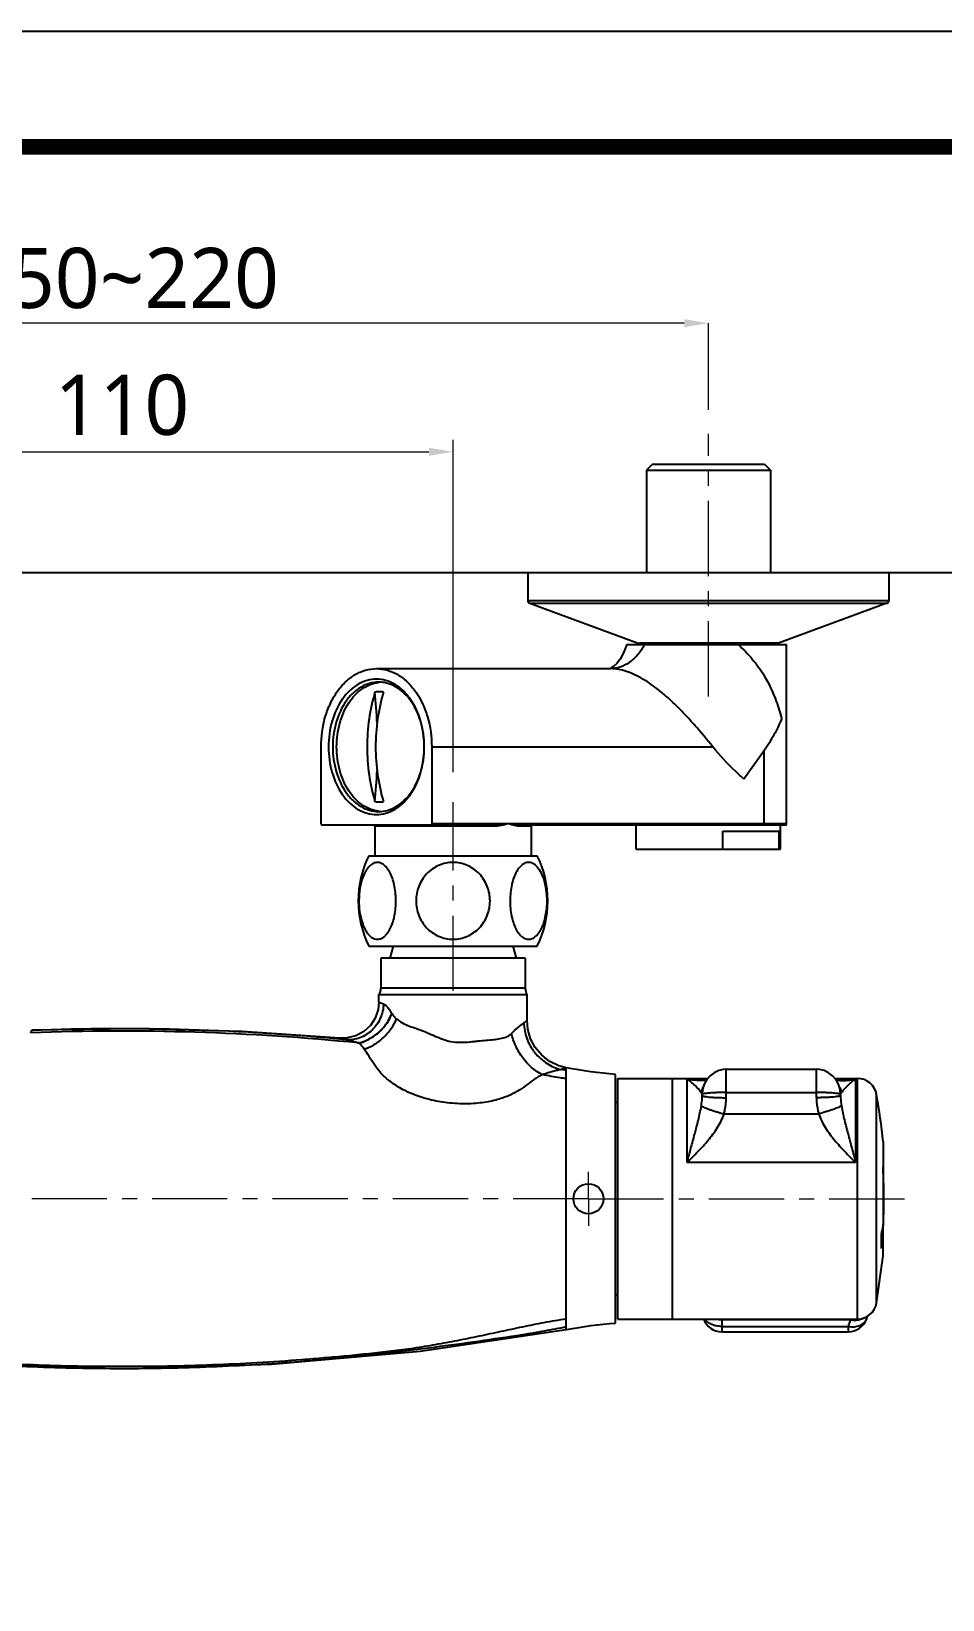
# Model space of a CAD drawing. Extents: x 0 to 1128, y 0 to 827.
# Drawn here: x 245.9 to 397.3, y 566.2 to 826.8 of the extents above; entities that cross this region are included whole.
import ezdxf

# ---------------------------------------------------------------- set-up
doc = ezdxf.new("R2010")
doc.units = 0
doc.header["$LTSCALE"] = 10
doc.header["$MEASUREMENT"] = 0
doc.header["$PDMODE"] = 3
doc.header["$PDSIZE"] = -10
doc.linetypes.add('CENTER', pattern=[2, 1.25, -0.25, 0.25, -0.25])
doc.layers.get('0').update_dxf_attribs({"linetype": 'CONTINUOUS'})
doc.layers.get('DEFPOINTS').update_dxf_attribs({"linetype": 'CONTINUOUS'})
doc.layers.add('DEF_LAYER_ASSEM_MEMBER', color=7, linetype='CONTINUOUS')
doc.layers.add('MEMBER', color=7, linetype='CONTINUOUS')
doc.styles.add('Daelim Dimension', font='')
doc.styles.get('Daelim Dimension').set_extended_font_data('NanumGothic')
doc.dimstyles.new('DEFAULT', dxfattribs={"dimscale": 2, "dimtxt": 2, "dimasz": 2, "dimexe": 0, "dimexo": 2, "dimgap": 1, "dimtad": 1, "dimdec": 1, "dimzin": 9, "dimdsep": 46, "dimtxsty": 'Daelim Dimension', "dimcen": 0.5, "dimclrd": 252, "dimclre": 252, "dimclrt": 3, "dimadec": 1, "dimazin": 0, "dimtfac": 1, "dimtdec": 1, "dimtix": 1, "dimtmove": 0, "dimatfit": 3, "dimfxl": 1, "dimtolj": 1, "dimtzin": 1, "dimlwd": 9, "dimlwe": 9, "dimarcsym": 0})

# ---------------------------------------------------------------- blocks, each defined once
blk = doc.blocks.new('*D0')
at = {"color": 5, "lineweight": 9, "ltscale": 0.5, "transparency": 16777216}
for p, q in [((163.52, 763.89), (163.52, 778.31)), ((354.38, 778.31), (167.52, 778.31)), ((358.38, 763.89), (358.38, 778.31))]:
    blk.add_line(p, q, dxfattribs=at)
at = {"color": 5, "ltscale": 0.5, "transparency": 16777216}
for points in [[(167.52, 778.97), (167.52, 777.64), (163.52, 778.31)], [(354.38, 778.97), (354.38, 777.64), (358.38, 778.31)]]:
    blk.add_solid(points, dxfattribs=at)
at = {"layer": 'DEFPOINTS', "color": 0, "ltscale": 0.5, "transparency": 16777216}
for p in [(163.52, 778.31), (163.52, 759.89), (358.38, 759.89)]:
    blk.add_point(p, dxfattribs=at)
at = {"color": 7, "ltscale": 0.5, "transparency": 16777216, "insert": (260.95, 785.75), "char_height": 10, "attachment_point": 5, "style": 'Daelim Dimension'}
blk.add_mtext('\\A1;150~220', dxfattribs=at)
blk = doc.blocks.new('*D1')
at = {"color": 5, "lineweight": 9, "ltscale": 0.5, "transparency": 16777216}
for p, q in [((205.95, 703.69), (205.95, 758.93)), ((315.95, 703.69), (315.95, 758.93)), ((209.95, 756.93), (311.95, 756.93))]:
    blk.add_line(p, q, dxfattribs=at)
at = {"color": 5, "ltscale": 0.5, "transparency": 16777216}
for points in [[(209.95, 757.59), (209.95, 756.26), (205.95, 756.93)], [(311.95, 757.59), (311.95, 756.26), (315.95, 756.93)]]:
    blk.add_solid(points, dxfattribs=at)
at = {"layer": 'DEFPOINTS', "color": 0, "ltscale": 0.5, "transparency": 16777216}
for p in [(315.95, 756.93), (205.95, 699.69), (315.95, 699.69)]:
    blk.add_point(p, dxfattribs=at)
at = {"color": 7, "ltscale": 0.5, "transparency": 16777216, "insert": (260.95, 769.74), "char_height": 10, "attachment_point": 2, "style": 'Daelim Dimension'}
blk.add_mtext('\\A1;110', dxfattribs=at)

msp = doc.modelspace()

# ---------------------------------------------------------------- linework, layer by layer
at = {"ltscale": 0.5}
msp.add_line((91.03, 736.89), (806.11, 736.89), dxfattribs=at)
msp.add_lwpolyline([(0, 0), (1128.4, 0), (1128.4, 826.8), (0, 826.8)], close=True, dxfattribs=at)
at = {"color": 5, "linetype": 'ByBlock', "lineweight": 200, "const_width": 2.6}
msp.add_lwpolyline([(18.14, 35.4), (1110.14, 35.4), (1110.14, 807.6), (18.14, 807.6)], close=True, dxfattribs=at)
at = {"layer": 'DEF_LAYER_ASSEM_MEMBER', "color": 1, "linetype": 'CENTER', "lineweight": 5}
for p, q in [((358.38, 716.28), (358.38, 759.89)), ((315.95, 667.33), (315.95, 698.69)), ((338.45, 632.79), (338.45, 637.29)), ((338.45, 632.79), (124.21, 632.79)), ((338.45, 632.79), (390.99, 632.79)), ((338.45, 632.79), (338.45, 628.29))]:
    msp.add_line(p, q, dxfattribs=at)
at = {"layer": 'DEF_LAYER_ASSEM_MEMBER', "color": 7, "linetype": 'Continuous'}
for p, q in [((349.08, 754.89), (348.08, 753.89)), ((348.08, 753.89), (368.68, 753.89)), ((348.08, 753.89), (348.08, 736.89)), ((349.08, 754.89), (367.68, 754.89)), ((367.68, 754.89), (368.68, 753.89)), ((368.68, 753.89), (368.68, 736.89)), ((328.38, 736.89), (388.38, 736.89)), ((328.38, 736.89), (328.38, 732.24)), ((388.38, 736.89), (388.38, 732.24)), ((328.7, 731.77), (346.7, 725.14)), ((388.05, 731.77), (370.05, 725.14)), ((344.85, 724.89), (371.38, 724.89)), ((346.7, 725.14), (346.88, 725.11)), ((369.83, 725.11), (346.92, 725.11)), ((348.08, 725.11), (348.08, 724.89)), ((368.68, 725.11), (368.68, 724.89)), ((370.05, 725.14), (369.88, 725.11)), ((371.38, 695.09), (371.38, 724.89)), ((303.22, 720.89), (342.11, 720.89)), ((342.19, 720.96), (342.12, 720.93)), ((294.03, 695.09), (294.03, 707.89)), ((312.41, 707.89), (312.41, 695.09)), ((322.72, 694.89), (294.17, 694.89)), ((302.95, 694.69), (302.95, 689.79)), ((371.18, 694.89), (327.28, 694.89)), ((328.95, 694.69), (328.95, 689.79)), ((346.38, 690.89), (346.38, 694.89)), ((360.76, 693.89), (370.14, 693.89)), ((360.76, 690.89), (360.76, 693.89)), ((370.14, 690.89), (370.14, 693.89)), ((370.38, 690.89), (370.38, 694.89)), ((346.38, 690.89), (370.38, 690.89)), ((305.99, 674.79), (305.45, 672.79)), ((325.91, 674.79), (326.45, 672.79)), ((361.35, 654.3), (376.35, 654.3)), ((343.35, 652.79), (358.3, 652.79)), ((343.35, 612.79), (343.35, 652.79)), ((352.35, 652.79), (352.35, 612.79)), ((357.4, 652.44), (357.39, 652.44)), ((379.4, 652.79), (383.14, 652.79)), ((380.3, 652.44), (380.3, 652.44)), ((357.35, 649.98), (357.35, 650.12)), ((380.35, 650.12), (380.35, 649.98)), ((387.4, 642.29), (387.4, 628.27)), ((387.17, 625.89), (387.4, 625.89)), ((387.4, 623.29), (387.4, 627.48)), ((386.34, 615.48), (387.4, 623.29)), ((343.35, 612.79), (383.14, 612.79)), ((360.6, 610.7), (381.64, 610.7))]:
    msp.add_line(p, q, dxfattribs=at)
at = {"layer": 'DEF_LAYER_ASSEM_MEMBER', "color": 9, "linetype": 'Continuous'}
for p, q in [((328.38, 732.24), (388.38, 732.24)), ((328.7, 731.77), (388.05, 731.77)), ((346.7, 725.14), (370.05, 725.14)), ((342.13, 720.89), (342.11, 720.89)), ((312.41, 707.89), (359.13, 707.89)), ((367.57, 707.19), (364.28, 702.54)), ((367.57, 707.19), (367.57, 695.09)), ((322.62, 694.69), (302.95, 694.69)), ((371.38, 695.09), (312.41, 695.09)), ((328.95, 694.69), (327.11, 694.69)), ((361.35, 649.58), (361.35, 654.3)), ((376.35, 649.58), (376.35, 654.3)), ((354.85, 652.62), (358.14, 652.62)), ((354.85, 638.84), (354.85, 652.62)), ((379.55, 652.62), (382.85, 652.62)), ((382.85, 652.62), (382.85, 638.84)), ((383.14, 612.79), (383.14, 652.79)), ((361.35, 650.45), (376.35, 650.45)), ((386.34, 615.48), (386.34, 650.11)), ((360.98, 646.89), (376.72, 646.89)), ((382.85, 638.84), (354.85, 638.84)), ((360.6, 612.79), (360.6, 610.7)), ((382.02, 612.66), (360.6, 612.66)), ((384.69, 612.83), (384.69, 612.83)), ((360.6, 611.57), (381.64, 611.57)), ((381.64, 610.7), (381.64, 611.57))]:
    msp.add_line(p, q, dxfattribs=at)
at = {"layer": 'DEF_LAYER_ASSEM_MEMBER', "color": 7, "linetype": 'Continuous'}
for points in [[(344.85, 724.89), (344.29, 723.49), (343.72, 722.49), (343.16, 721.75), (342.62, 721.24), (342.19, 720.96)], [(361.35, 654.3), (360.86, 654.26), (360.11, 654.09), (359.35, 653.74), (358.68, 653.24), (358.12, 652.59), (357.69, 651.82), (357.43, 650.95), (357.35, 650.11)], [(380.35, 650.11), (380.27, 650.94), (380.01, 651.81), (379.59, 652.58), (379.03, 653.23), (378.36, 653.74), (377.61, 654.09), (376.86, 654.26), (376.35, 654.3)], [(358.05, 652.47), (358.03, 652.47), (357.54, 652.44), (357.39, 652.44)], [(380.31, 652.44), (380.15, 652.44), (379.67, 652.47), (379.65, 652.47)]]:
    msp.add_lwpolyline(points, dxfattribs=at)
for centre, radius, start, end in [((328.88, 732.24), 0.5, 180, 249.7751), ((387.88, 732.24), 0.5, 290.2249, 0), ((303.68, 711), 6.04, 89.9914, 96.6735), ((212.79, 707.92), 90.64, 2.4581, 5.7494), ((304.22, 713.24), 5.4, 92.9408, 96.6241), ((303.68, 710.82), 6.22, 83.4231, 89.9894), ((213, 707.86), 90.43, 354.2468, 357.5458), ((303.68, 704.79), 6.04, 263.3265, 270.0086), ((303.68, 705.01), 6.26, 270.0328, 276.5547), ((304.22, 702.55), 5.4, 263.3759, 267.0592), ((302.75, 694.69), 0.2, 0, 90), ((329.15, 694.69), 0.2, 90, 180), ((371.18, 695.09), 0.2, 270, 0), ((383.14, 649.54), 3.25, 9.9697, 90), ((287.85, 632.79), 100, 5.4513, 9.9697), ((349.78, 634.1), 38.07, 349.0941, 351.1996), ((320.87, 625.71), 66.3, 358.9715, 1.0285), ((349.78, 631.72), 38.07, 349.0941, 351.1996), ((383.14, 616.04), 3.25, 270, 350.0305), ((360.6, 613.95), 3.25, 200.9959, 269.9986), ((381.64, 613.95), 3.25, 269.9999, 339.835), ((335.35, 630.93), 52.55, 339.8574, 340.417)]:
    msp.add_arc(centre, radius, start, end, dxfattribs=at)
at = {"layer": 'DEF_LAYER_ASSEM_MEMBER', "color": 9, "linetype": 'Continuous'}
for centre, radius, start, end in [((335.52, 628.49), 49.12, 339.8561, 341.2055), ((397.17, 604.16), 17.37, 150.161, 150.692)]:
    msp.add_arc(centre, radius, start, end, dxfattribs=at)
for points, start_tangent, end_tangent in [([(347.77, 724.89), (346.65, 723.22), (345.28, 721.95), (343.75, 721.16), (342.13, 720.89)], (-0.469106, -0.883142), (-0.999996, -0.002867)), ([(363.34, 724.89), (365.68, 722.47), (367.57, 719.83)], (0.746378, -0.665522), (0.524802, -0.851224)), ([(359.13, 707.89), (356.17, 711.41), (354.46, 713.29), (352.47, 715.29), (350.14, 717.32), (347.51, 719.15), (346.13, 719.88), (344.75, 720.43), (342.11, 720.89)], (-0.632964, 0.774181), (-1, 0.000009)), ([(367.57, 719.83), (369.67, 715.44), (370.54, 712.54)], (0.522184, -0.852833), (0.232867, -0.972509)), ([(370.54, 712.54), (369.28, 709.9), (367.57, 707.19)], (-0.361365, -0.932424), (-0.576513, -0.817088)), ([(364.28, 702.54), (362.94, 703.77), (359.13, 707.89)], (-0.753235, 0.657751), (-0.631855, 0.775087)), ([(325.14, 695.09), (323.95, 694.83), (323.3, 694.73), (322.62, 694.69)], (-0.970145, -0.242526), (-1, 0.000028)), ([(322.72, 694.89), (322.65, 694.84), (322.63, 694.77), (322.62, 694.69)], (-1, 0), (0, -1)), ([(325.14, 695.09), (323.97, 694.96), (322.72, 694.89)], (-0.992508, -0.122178), (-1, 0.000008)), ([(327.28, 694.89), (326.77, 694.91), (326.25, 694.96), (325.14, 695.09)], (-1, -0.000005), (-0.992509, 0.12217)), ([(327.11, 694.69), (326.67, 694.73), (326.2, 694.83), (325.14, 695.09)], (-1, -0.000022), (-0.970149, 0.242509)), ([(327.28, 694.89), (327.16, 694.84), (327.11, 694.69)], (-1, 0), (0, -1)), ([(367.43, 694.89), (367.48, 694.91), (367.53, 694.95), (367.56, 695.02), (367.57, 695.09)], (1, 0), (0, 1)), ([(357.39, 652.44), (356.14, 652.49), (354.85, 652.62)], (-1, -0.000221), (-0.991176, 0.132552)), ([(357.21, 650.43), (356.98, 650.72), (356.72, 651.03), (356.12, 651.66), (355.49, 652.21), (354.85, 652.62)], (-0.596334, 0.802736), (-0.886268, 0.463172)), ([(380.3, 652.44), (381.56, 652.49), (382.85, 652.62)], (1, -0.000222), (0.991178, 0.132537)), ([(380.49, 650.43), (380.72, 650.72), (380.98, 651.03), (381.58, 651.66), (382.21, 652.21), (382.85, 652.62)], (0.596174, 0.802856), (0.886271, 0.463168)), ([(357.21, 650.43), (357.27, 650.67), (357.54, 651.34)], (0.212931, 0.977067), (0.466173, 0.884694)), ([(357.33, 650.19), (357.31, 650.25), (357.21, 650.43)], (-0.266361, 0.963873), (-0.596451, 0.80265)), ([(357.21, 648.24), (357.34, 649.54), (357.35, 649.98)], (0.154252, 0.988032), (0.000005, 1)), ([(357.35, 650.08), (357.35, 650.11), (357.33, 650.19)], (-0.000022, 1), (-0.266361, 0.963873)), ([(357.43, 650.18), (357.39, 650.16), (357.36, 650.14), (357.35, 650.12)], (-0.930317, -0.366756), (-0.006877, -0.999976)), ([(357.35, 649.98), (357.37, 649.94), (357.39, 649.92), (357.43, 649.9), (357.52, 649.86), (357.65, 649.83), (357.82, 649.79), (358.02, 649.76), (358.52, 649.7), (359.13, 649.65), (359.82, 649.61), (360.57, 649.59), (361.35, 649.58)], (0, -1), (1, 0)), ([(361.35, 650.45), (359.99, 650.43), (359.37, 650.4), (358.8, 650.37), (358.31, 650.33), (357.91, 650.28), (357.61, 650.23), (357.43, 650.18)], (-1, -0.000027), (-0.930317, -0.366756)), ([(360.98, 646.89), (361.14, 647.55), (361.35, 649.58)], (0.267942, 0.963435), (0.000009, 1)), ([(380.27, 650.18), (380.08, 650.23), (379.79, 650.28), (379.39, 650.33), (378.9, 650.37), (378.33, 650.4), (377.71, 650.43), (376.35, 650.45)], (-0.930494, 0.366307), (-1, 0.000027)), ([(380.35, 649.98), (380.33, 649.94), (380.31, 649.92), (380.27, 649.9), (380.18, 649.86), (380.04, 649.83), (379.88, 649.79), (379.68, 649.76), (379.18, 649.7), (378.57, 649.65), (377.88, 649.61), (377.13, 649.59), (376.35, 649.58)], (0, -1), (-1, 0)), ([(376.35, 649.58), (376.37, 648.9), (376.72, 646.89)], (0.000009, -1), (0.267942, -0.963435)), ([(380.16, 651.34), (380.27, 651.12), (380.49, 650.43)], (0.466182, -0.884689), (0.212931, -0.977067)), ([(380.35, 650.12), (380.34, 650.13), (380.32, 650.16), (380.27, 650.18)], (0.000173, 1), (-0.930494, 0.366307)), ([(380.35, 650.08), (380.35, 650.11), (380.37, 650.2)], (0, 1), (0.285519, 0.958373)), ([(380.35, 649.98), (380.36, 649.54), (380.49, 648.24)], (0.000002, -1), (0.154252, -0.988032)), ([(380.37, 650.2), (380.39, 650.27)], (0.285519, 0.958373), (0.407257, 0.913314)), ([(380.39, 650.27), (380.41, 650.31), (380.49, 650.43)], (0.407257, 0.913314), (0.596503, 0.802611)), ([(354.85, 638.84), (355.49, 641.23), (356.12, 643.57), (356.72, 645.89), (356.98, 647.06), (357.21, 648.24)], (0.256344, 0.966586), (0.154226, 0.988036)), ([(354.85, 638.84), (356.64, 640.62), (358.35, 642.51), (359.86, 644.58), (360.98, 646.89)], (0.719643, 0.694344), (0.316443, 0.948612)), ([(357.21, 648.24), (357.4, 648.13), (357.69, 647.98), (358.08, 647.82), (358.55, 647.64), (359.09, 647.46), (359.69, 647.27), (360.98, 646.89)], (0.795859, -0.605482), (0.964129, -0.265434)), ([(380.49, 648.24), (380.3, 648.13), (380.01, 647.98), (379.62, 647.82), (379.15, 647.64), (378.61, 647.46), (378.01, 647.27), (376.72, 646.89)], (-0.795855, -0.605487), (-0.964129, -0.265432)), ([(376.72, 646.89), (377.84, 644.58), (379.35, 642.51), (381.06, 640.62), (382.85, 638.84)], (0.316443, -0.948611), (0.719645, -0.694342)), ([(380.49, 648.24), (380.72, 647.06), (380.98, 645.89), (381.58, 643.57), (382.21, 641.23), (382.85, 638.84)], (0.154226, -0.988036), (0.256344, -0.966586)), ([(360.6, 611.57), (359.75, 611.65), (358.95, 611.9), (358.28, 612.29), (357.76, 612.79)], (-1, 0), (-0.605697, 0.795695)), ([(360.6, 612.66), (360.34, 612.67), (359.58, 612.78)], (-1, 0), (-0.972222, 0.234061)), ([(381.64, 611.57), (382.66, 611.53), (383.57, 611.74), (384.27, 612.19), (384.52, 612.49), (384.69, 612.83)], (0.985862, -0.167559), (0.345112, 0.938561)), ([(382.02, 612.66), (382.32, 612.63), (383.17, 612.64)], (0.987795, -0.15576), (0.991247, 0.132023)), ([(383.17, 612.64), (383.47, 612.7), (384.28, 613.02)], (0.991247, 0.132023), (0.855876, 0.517182))]:
    msp.add_spline(points, degree=3, dxfattribs=dict(at, start_tangent=start_tangent, end_tangent=end_tangent))
at = {"layer": 'DEF_LAYER_ASSEM_MEMBER', "color": 7, "linetype": 'Continuous'}
for points, start_tangent, end_tangent in [([(294.03, 707.89), (294.73, 712.87), (295.58, 715.12), (296.72, 717.09), (298.11, 718.7), (299.7, 719.9), (301.43, 720.64), (303.22, 720.89)], (0, 1), (1, 0)), ([(303.22, 720.89), (305.01, 720.64), (306.74, 719.9), (308.33, 718.7), (309.72, 717.09), (310.86, 715.12), (311.71, 712.87), (312.41, 707.89)], (1, 0), (0, -1)), ([(303.22, 719.14), (301.67, 718.93), (300.18, 718.29), (298.8, 717.25), (297.6, 715.85), (295.87, 712.2), (295.27, 707.89), (295.87, 703.59), (297.6, 699.94), (298.8, 698.54), (300.18, 697.5), (301.67, 696.86), (303.22, 696.64)], (-1, 0), (1, 0)), ([(303.58, 718.64), (302.09, 718.44), (300.67, 717.83), (299.35, 716.83), (298.2, 715.5), (296.55, 712.01), (295.97, 707.89), (296.55, 703.78), (298.2, 700.29), (299.35, 698.96), (300.67, 697.96), (302.09, 697.35), (303.58, 697.14)], (-1, 0), (1, 0)), ([(303.59, 697.18), (302.2, 697.53), (300.88, 698.23), (299.67, 699.27), (298.62, 700.61), (297.13, 703.98), (296.61, 707.89), (297.13, 711.8), (298.62, 715.18), (299.67, 716.52), (300.88, 717.56), (302.2, 718.26), (303.59, 718.61)], (-0.993332, 0.115286), (0.993332, 0.115286)), ([(302.98, 717), (302.01, 712.54), (301.68, 707.89), (302.01, 703.25), (302.98, 698.79)], (-0.28505, -0.958513), (0.28505, -0.958513)), ([(304.39, 717), (303.42, 712.54), (303.09, 707.89), (303.42, 703.25), (304.39, 698.79)], (-0.28505, -0.958513), (0.28505, -0.958513)), ([(303.22, 696.64), (304.77, 696.86), (306.27, 697.5), (307.64, 698.54), (308.85, 699.94), (310.57, 703.59), (311.18, 707.89), (310.57, 712.2), (308.85, 715.85), (307.64, 717.25), (306.27, 718.29), (304.77, 718.93), (303.22, 719.14)], (1, 0), (-1, 0)), ([(305.3, 718.36), (304.87, 718.49), (303.58, 718.64)], (-0.949719, 0.313103), (-1, 0)), ([(305.3, 697.42), (306.51, 697.98), (307.64, 698.81), (308.66, 699.9), (309.53, 701.21), (310.75, 704.36), (311.18, 707.89), (310.75, 711.43), (309.53, 714.58), (308.66, 715.89), (307.64, 716.98), (306.51, 717.81), (305.3, 718.36)], (0.949719, 0.313103), (-0.949719, 0.313103)), ([(303.58, 697.14), (304.01, 697.16), (305.3, 697.42)], (1, 0), (0.949719, 0.313103)), ([(294.03, 695.09), (294.04, 695.02), (294.07, 694.95), (294.12, 694.91), (294.17, 694.89)], (0, -1), (1, 0)), ([(312.27, 694.89), (312.33, 694.91), (312.37, 694.95), (312.4, 695.02), (312.41, 695.09)], (1, 0), (0, 1))]:
    msp.add_spline(points, degree=3, dxfattribs=dict(at, start_tangent=start_tangent, end_tangent=end_tangent))
at = {"layer": 'MEMBER', "color": 7, "linetype": 'Continuous'}
for p, q in [((301.95, 689.79), (329.95, 689.79)), ((301.95, 674.79), (329.95, 674.79)), ((327.95, 672.79), (303.95, 672.79)), ((303.95, 672.79), (303.95, 667.79)), ((327.95, 672.79), (327.95, 667.79)), ((303.65, 666.74), (328.25, 666.74)), ((303.65, 665.47), (303.65, 666.74)), ((328.25, 662.4), (328.25, 666.74)), ((297.14, 659.49), (280.9, 660.57)), ((342.95, 612.14), (342.95, 653.45)), ((343.35, 648.79), (342.95, 648.79)), ((343.35, 616.79), (342.95, 616.79)), ((334.75, 611.05), (334.82, 611.06)), ((236.15, 605.27), (260.88, 604.54)), ((260.88, 604.54), (285.77, 605.28))]:
    msp.add_line(p, q, dxfattribs=at)
at = {"layer": 'MEMBER', "color": 9, "linetype": 'Continuous'}
for p, q in [((327.95, 667.79), (303.95, 667.79)), ((303.65, 665.47), (304.42, 665.17)), ((298.2, 659.21), (297.13, 659.49)), ((334.75, 654.49), (334.75, 654.54)), ((334.75, 654.11), (334.75, 654.49)), ((334.75, 612.84), (334.75, 654.1)), ((334.75, 611.48), (334.75, 612.84)), ((334.75, 611.05), (334.75, 611.48))]:
    msp.add_line(p, q, dxfattribs=at)
at = {"layer": 'MEMBER', "color": 7, "linetype": 'Continuous'}
for points in [[(303.65, 665.47), (303.52, 664.23), (303.04, 662.82), (302.22, 661.58), (301.12, 660.57), (299.8, 659.87), (298.36, 659.51), (297.13, 659.49)], [(334.75, 654.54), (333.51, 654.88), (332.01, 655.61), (330.7, 656.64), (329.62, 657.92), (328.84, 659.39), (328.37, 660.99), (328.25, 662.4)], [(280.9, 660.57), (263.3, 661.04), (245.98, 660.78)], [(285.77, 605.28), (310.5, 607.46), (334.75, 611.05)]]:
    msp.add_lwpolyline(points, dxfattribs=at)
msp.add_circle((338.45, 632.79), 2.5, dxfattribs=at)
for centre, radius, start, end in [((317.15, 682.29), 16.95, 153.732, 206.268), ((314.75, 682.29), 16.95, 333.732, 26.268), ((301.95, 667.79), 2, 328.2117, 0), ((329.95, 667.79), 2, 180, 211.7883), ((245.27, 680.68), 19.92, 271.7793, 272.0326), ((260.92, 281.35), 379.69, 84.365, 92.2574), ((260.95, 279.35), 381.7, 89.6245, 90.6614), ((287.55, 632.79), 100, 356.047, 3.046)]:
    msp.add_arc(centre, radius, start, end, dxfattribs=at)
at = {"layer": 'MEMBER', "color": 9, "linetype": 'Continuous'}
for centre, radius, start, end in [((320.92, 672.13), 12.18, 303.8499, 306.978), ((260.95, 266.56), 394.09, 84.2692, 92.2051), ((312.87, 547.27), 109.05, 78.4279, 78.8788)]:
    msp.add_arc(centre, radius, start, end, dxfattribs=at)
at = {"layer": 'MEMBER', "color": 7, "linetype": 'Continuous'}
for points, start_tangent, end_tangent in [([(305.4, 677.46), (305.84, 678.42), (306.17, 679.55), (306.38, 680.78), (306.46, 682.08), (306.42, 683.38), (306.25, 684.64), (305.96, 685.81), (305.55, 686.83), (305.05, 687.67), (304.47, 688.27), (303.84, 688.61), (303.52, 688.68), (303.19, 688.67), (302.87, 688.59), (302.55, 688.44), (301.95, 687.93), (301.41, 687.18), (300.97, 686.23)], (0.487809, 0.87295), (-0.352435, -0.935836)), ([(315.95, 688.68), (314.73, 688.55), (313.56, 688.18), (312.49, 687.57), (311.56, 686.77), (310.81, 685.79), (310.25, 684.7), (309.8, 682.29), (310.25, 679.89), (310.81, 678.79), (311.56, 677.82), (312.49, 677.02), (313.56, 676.41), (314.73, 676.03), (315.95, 675.91)], (-1, 0), (1, 0)), ([(315.95, 675.91), (317.17, 676.03), (318.34, 676.41), (319.41, 677.02), (320.34, 677.82), (321.09, 678.79), (321.65, 679.89), (322.1, 682.29), (321.65, 684.7), (321.09, 685.79), (320.34, 686.77), (319.41, 687.57), (318.34, 688.18), (317.17, 688.55), (315.95, 688.68)], (1, 0), (-1, 0)), ([(331.54, 683.37), (331.31, 684.93), (330.89, 686.33), (330.31, 687.47), (329.96, 687.92), (329.6, 688.27), (329.21, 688.51), (328.8, 688.65), (328.4, 688.68), (327.99, 688.59), (327.6, 688.39), (327.22, 688.09), (326.54, 687.19)], (-0.082152, 0.99662), (-0.499056, -0.86657)), ([(300.97, 686.23), (300.49, 684.39), (300.32, 682.34)], (-0.352435, -0.935836), (-0.003669, -0.999993)), ([(326.54, 687.19), (326.07, 686.19), (325.72, 685.01), (325.51, 683.71), (325.43, 682.34)], (-0.499056, -0.86657), (-0.003669, -0.999993)), ([(325.43, 682.34), (325.49, 681.05), (325.68, 679.8), (325.98, 678.66), (326.4, 677.65), (326.9, 676.85), (327.49, 676.27), (328.12, 675.96), (328.44, 675.91), (328.76, 675.93), (329.4, 676.18), (330, 676.71), (330.52, 677.47), (330.96, 678.43), (331.28, 679.56), (331.49, 680.78), (331.58, 682.07), (331.54, 683.37)], (-0.003669, -0.999993), (-0.082152, 0.99662)), ([(300.32, 682.34), (300.43, 680.58), (300.78, 678.94), (301.33, 677.55), (301.68, 676.99), (302.06, 676.53), (302.48, 676.2), (302.91, 675.99), (303.36, 675.91), (303.8, 675.96), (304.24, 676.15), (304.66, 676.47), (305.04, 676.91), (305.4, 677.46)], (-0.003669, -0.999993), (0.487809, 0.87295)), ([(301.24, 658.96), (302.71, 659.74), (304.63, 661.51), (305.8, 663.57)], (0.929108, 0.369807), (0.338106, 0.941108)), ([(245.79, 660.36), (245.85, 660.49), (245.96, 660.73)], (0.419535, 0.907739), (0.406317, 0.913732)), ([(245.96, 660.73), (245.96, 660.74), (245.97, 660.75)], (0.406317, 0.913732), (0.816754, 0.576986)), ([(245.97, 660.75), (245.98, 660.77), (245.99, 660.77), (245.98, 660.78)], (0.787697, 0.616063), (-0.979419, 0.201838)), ([(342.95, 653.45), (334.75, 654.54)], (-0.997158, 0.075338), (-0.984577, 0.174951)), ([(334.75, 611.48), (331.11, 610.79), (327.47, 610.18), (320.18, 609.09), (312.83, 608.09), (309.15, 607.62), (305.46, 607.17), (301.76, 606.75), (298.06, 606.37), (290.65, 605.71), (283.23, 605.2), (275.8, 604.83), (260.93, 604.54), (246.06, 604.84), (231.21, 605.71), (216.4, 607.18)], (-0.979652, -0.200703), (-0.992964, 0.118416)), ([(334.82, 611.06), (342.95, 612.14)], (0.984673, 0.174411), (0.997158, 0.075338))]:
    msp.add_spline(points, degree=3, dxfattribs=dict(at, start_tangent=start_tangent, end_tangent=end_tangent))
at = {"layer": 'MEMBER', "color": 9, "linetype": 'Continuous'}
for points, start_tangent, end_tangent in [([(304.42, 665.17), (303.87, 662.79), (302.49, 660.8), (301.54, 660.06), (300.49, 659.54), (299.36, 659.25), (298.2, 659.21)], (-0.03232, -0.999478), (-0.997198, 0.07481)), ([(305.78, 663.61), (305.42, 664.16), (305.07, 664.62), (304.73, 664.97), (304.42, 665.17)], (-0.516286, 0.856416), (-0.929073, 0.369895)), ([(300.3, 658.68), (301.98, 659.33), (303.63, 660.49), (304.96, 662.01), (305.78, 663.61)], (0.972726, 0.231959), (0.332232, 0.943198)), ([(301.21, 657.64), (302.81, 658.39), (304.38, 659.59), (305.69, 661.09), (306.57, 662.67)], (0.948478, 0.316843), (0.389652, 0.920962)), ([(305.78, 663.61), (305.8, 663.57)], (0.516273, -0.856424), (0.440063, -0.897967)), ([(305.8, 663.57), (306.15, 663.08), (306.35, 662.86), (306.57, 662.67)], (0.513855, -0.857877), (0.749398, -0.66212)), ([(306.57, 662.67), (308.46, 661.6), (309.58, 661.18), (310.77, 660.75), (312, 660.25), (313.26, 659.7), (314.57, 659.2), (315.95, 658.87)], (0.751121, -0.660165), (0.989865, -0.142015)), ([(325.67, 660.26), (326.83, 661.32), (327.31, 661.72), (327.71, 662.01)], (0.726267, 0.687413), (0.829408, 0.558644)), ([(327.71, 662.01), (328.2, 659.47), (329.55, 657.07), (331.58, 655.25), (333.91, 654.27)], (0.035467, -0.999371), (0.972831, -0.231517)), ([(315.95, 658.87), (317.37, 658.79), (318.76, 658.87), (319.45, 658.95), (320.12, 659.02), (321.42, 659.14), (322.66, 659.24), (323.8, 659.4), (324.81, 659.7), (325.67, 660.26)], (0.989415, -0.145112), (0.724145, 0.689648)), ([(330.81, 653.41), (327.54, 656.19), (326.36, 658.19), (325.67, 660.26)], (-0.896927, 0.442179), (-0.209834, 0.977737)), ([(298.2, 659.21), (298.33, 659.19), (298.46, 659.17), (298.71, 659.12), (298.97, 659.06), (299.24, 659), (299.77, 658.85), (300.3, 658.68)], (0.982438, -0.18659), (0.95155, -0.307493)), ([(300.34, 658.67), (300.33, 658.67), (300.3, 658.68)], (-0.728965, 0.684551), (-0.994288, -0.106732)), ([(300.34, 658.67), (300.56, 658.73), (301.24, 658.96)], (0.971597, 0.236641), (0.929042, 0.369974)), ([(301.21, 657.64), (301.01, 657.91), (300.81, 658.17), (300.34, 658.67)], (-0.584843, 0.811147), (-0.726218, 0.687464)), ([(330.81, 653.41), (330.15, 653.08), (329.54, 652.7), (328.38, 651.83), (327.05, 650.9), (325.43, 650.02), (323.37, 649.27), (320.79, 648.75), (317.82, 648.56), (314.65, 648.78), (311.65, 649.38), (309.02, 650.28), (306.87, 651.36), (305.15, 652.58), (303.83, 653.85), (302.83, 655.15), (302, 656.43), (301.21, 657.64)], (-0.919289, -0.393582), (-0.584824, 0.81116)), ([(333.91, 654.27), (333.29, 654.13), (332.55, 653.94), (331.72, 653.69), (330.81, 653.41)], (-0.982021, -0.188773), (-0.954476, -0.298287)), ([(334.75, 654.49), (334.62, 654.46), (333.91, 654.27)], (-0.963571, -0.267452), (-0.969512, -0.245042)), ([(334.75, 652.75), (333.75, 652.89), (330.81, 653.41)], (-0.990303, 0.138922), (-0.982478, 0.186377)), ([(216.44, 607.47), (231.28, 606.06), (246.16, 605.22), (261.06, 604.94), (268.51, 605.01), (275.96, 605.22), (283.41, 605.58), (290.84, 606.08), (294.56, 606.38), (298.27, 606.71), (301.98, 607.09), (303.83, 607.29), (305.69, 607.49), (307.54, 607.72), (309.38, 607.98), (311.22, 608.27), (313.05, 608.58), (316.71, 609.26), (320.33, 609.99), (323.94, 610.76), (327.52, 611.52), (331.11, 612.24), (334.75, 612.84)], (0.99353, -0.113572), (0.990306, 0.138904))]:
    msp.add_spline(points, degree=3, dxfattribs=dict(at, start_tangent=start_tangent, end_tangent=end_tangent))

# ---------------------------------------------------------------- dimensions: what is measured, and where the dimension line sits
at = {"color": 5, "ltscale": 0.5}
dim = msp.add_linear_dim(base=(163.52, 778.31), p1=(358.38, 759.89), p2=(163.52, 759.89), text='150~220', dimstyle='DEFAULT', override={"dimtxt": 5, "dimclrd": 5, "dimclre": 5, "dimclrt": 7}, dxfattribs=at)
dim.commit()
dim.dimension.update_dxf_attribs({"geometry": '*D0', "text_midpoint": (260.95, 778.31), "dimtype": 160})
dim = msp.add_linear_dim(base=(315.95, 756.93), p1=(205.95, 699.69), p2=(315.95, 699.69), dimstyle='DEFAULT', override={"dimtxt": 5, "dimexe": 1, "dimclrd": 5, "dimclre": 5, "dimclrt": 7}, dxfattribs=at)
dim.commit()
dim.dimension.update_dxf_attribs({"geometry": '*D1', "text_midpoint": (260.95, 756.93), "dimtype": 160})

doc.saveas('drawing.dxf')
